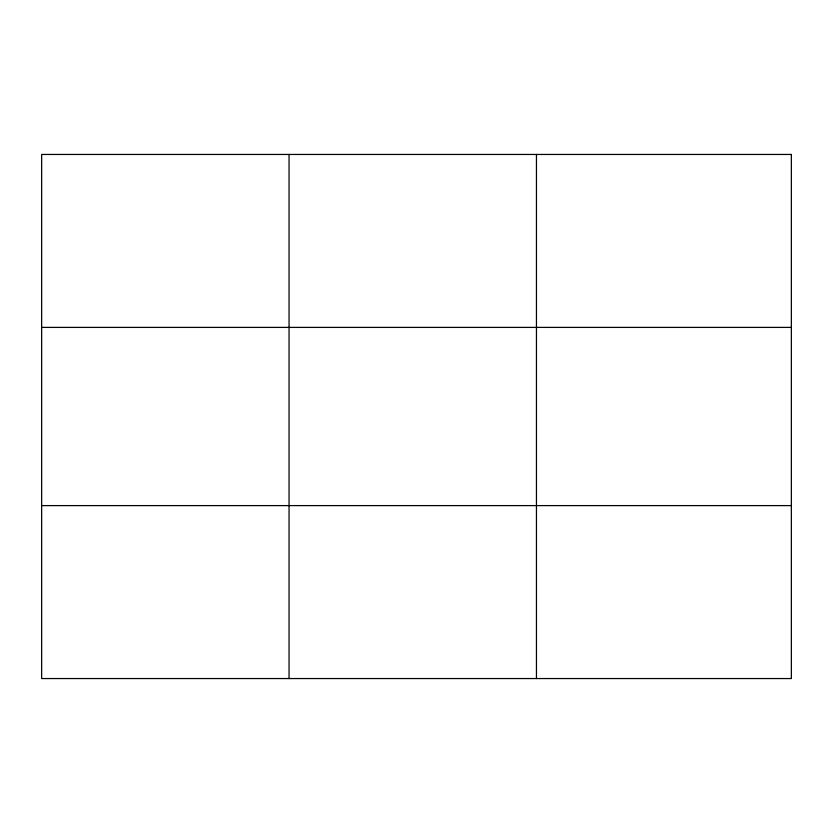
<?xml version="1.0" encoding="UTF-8"?>
<svg xmlns="http://www.w3.org/2000/svg" width="833" height="833" viewBox="0 0 833 833"><rect width="100%" height="100%" fill="white"/><g stroke="black" fill="none" stroke-linecap="round" stroke-linejoin="round"><path stroke-width="1.25" d="M289.051 678.551L289.051 154.449M536.452 678.551L536.452 154.449M41.65 327.4L791.35 327.4M41.65 505.6L791.35 505.6M791.35 154.449L791.35 678.551L41.65 678.551L41.65 154.449L791.35 154.449"/></g></svg>
